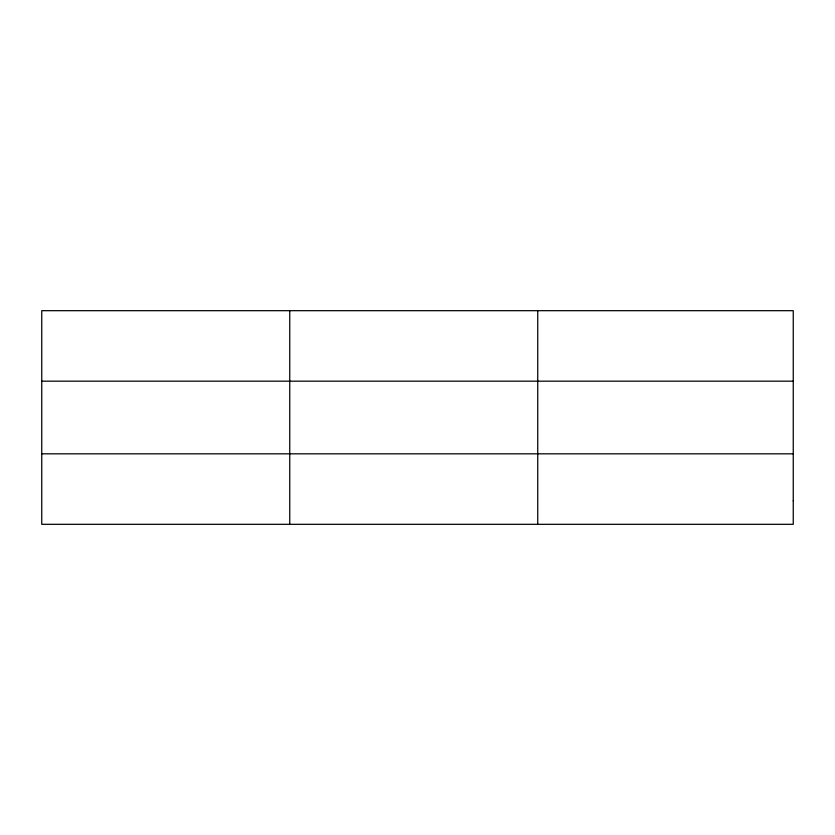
<?xml version="1.0" encoding="UTF-8"?>
<svg xmlns="http://www.w3.org/2000/svg" width="835" height="835" viewBox="0 0 835 835"><rect width="100%" height="100%" fill="white"/><g stroke="black" fill="none" stroke-linecap="round" stroke-linejoin="round"><path stroke-width="1.25" d="M289.745 310.683L289.745 524.317M537.74 310.683L537.74 524.317M41.75 381.177L793.25 381.177M41.75 453.822L793.25 453.822M793.25 500.812L793.25 524.317L41.75 524.317L41.75 310.683L793.25 310.683L793.25 500.812"/></g></svg>
